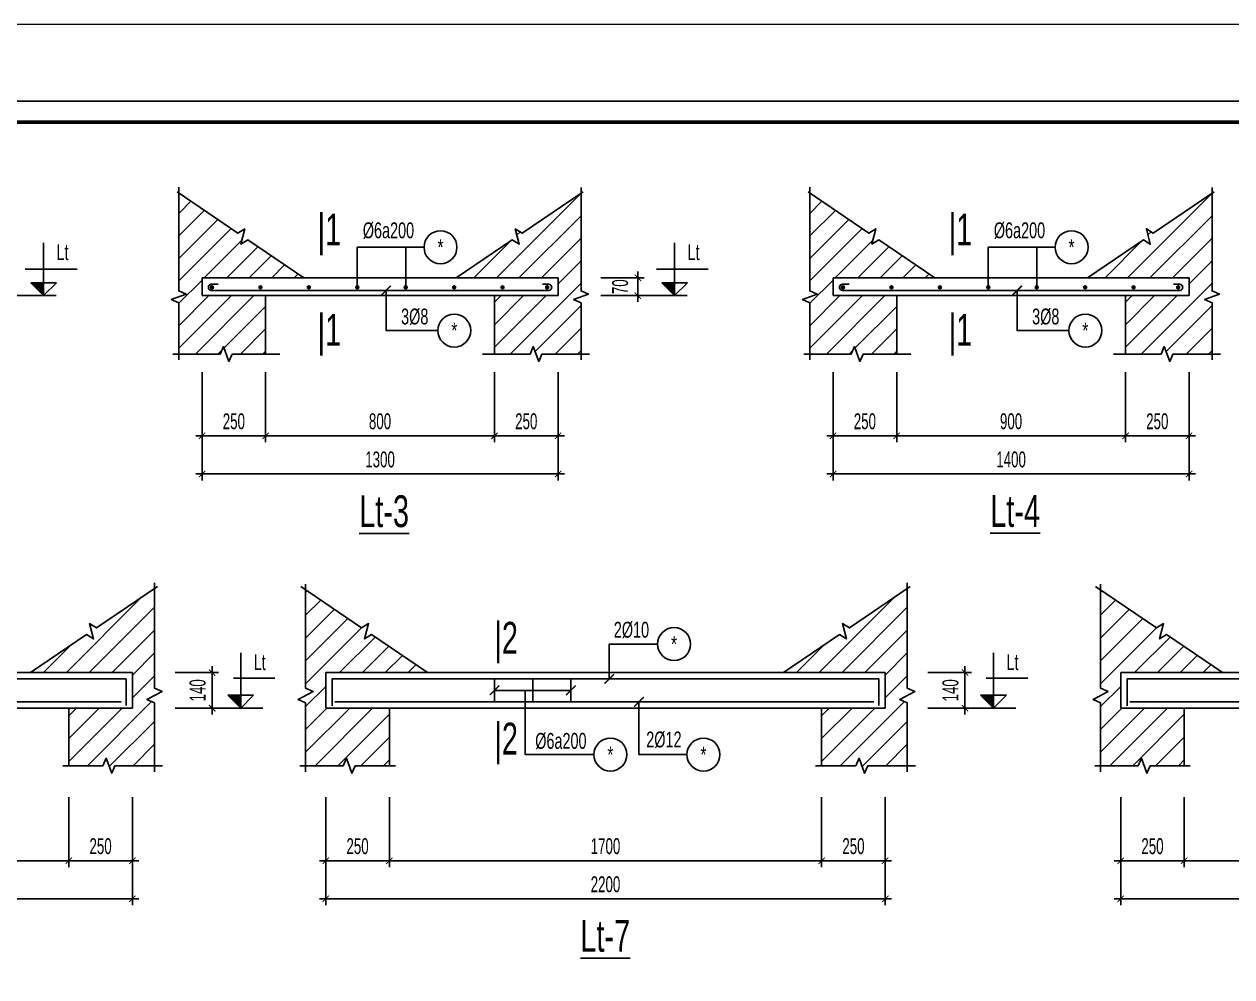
# Model space of a CAD drawing. Header units: millimetres. Extents: x 0 to 23128, y 0 to 16335.
# Drawn here: x 12356 to 17105, y 12588 to 16335 of the extents above; entities that cross this region are included whole.
import ezdxf
from ezdxf.enums import TextEntityAlignment as Align

# ---------------------------------------------------------------- set-up
doc = ezdxf.new("R2010")
doc.units = ezdxf.units.MM
doc.header["$LTSCALE"] = 100
doc.header["$MEASUREMENT"] = 0
doc.header["$PDMODE"] = 2
doc.layers.get('0').update_dxf_attribs({"lineweight": 20})
doc.layers.get('Defpoints').update_dxf_attribs({"color": 40, "lineweight": 20})
for name, color, linetype in [('CDC-KHUNGTEN', 9, 'Continuous'), ('CDC.02.DIM', 1, 'Continuous'), ('CDC.03.BORDER', 3, 'Continuous'), ('CDC.05.STEEL', 4, 'Continuous'), ('CDC.06.TEXT', 2, 'Continuous'), ('CDC.10.HATCH', 9, 'Continuous'), ('CDC.11.NOTE', 8, 'Continuous'), ('CDC.14.STEELNUM', 9, 'Continuous'), ('STEEL_NODE', 6, 'Continuous')]:
    doc.layers.add(name, color=color, linetype=linetype)
doc.styles.add('ARIAL', font='arial.ttf', dxfattribs={"width": 0.6})
doc.dimstyles.new('dim25', dxfattribs={"dimscale": 25, "dimtxt": 2.5, "dimasz": 1, "dimexe": 1, "dimexo": 0, "dimgap": 1, "dimtad": 1, "dimdec": 0, "dimdsep": 46, "dimtxsty": 'ARIAL', "dimblk": 'ARCHTICK', "dimcen": 1, "dimdle": 1, "dimclrd": 1, "dimclre": 1, "dimclrt": 2, "dimadec": 0, "dimazin": 0, "dimtfac": 0.00072, "dimtdec": 0, "dimtix": 1, "dimtmove": 2, "dimatfit": 3, "dimldrblk": 'ARCHTICK', "dimfxl": 1, "dimtolj": 1, "dimarcsym": 0})
pattern_1 = [(45, (-50441.923, 9644.55), (-44.90128, 44.90128), [])]

# ---------------------------------------------------------------- blocks, each defined once
blk = doc.blocks.new('_ArchTick')
at = {"color": 0, "linetype": 'ByBlock', "const_width": 0.15}
blk.add_lwpolyline([(-0.5, -0.5), (0.5, 0.5)], dxfattribs=at)
blk = doc.blocks.new('*D6')
at = {"layer": 'CDC.02.DIM', "color": 1, "lineweight": -2, "transparency": 16777216}
for p, q in [((12531.5, 13294.7), (12531.5, 13019.7)), ((12781.5, 13294.7), (12781.5, 13019.7)), ((12806.5, 13044.7), (12506.5, 13044.7))]:
    blk.add_line(p, q, dxfattribs=at)
at = {"layer": 'Defpoints', "color": 0, "transparency": 16777216}
for p in [(12531.5, 13294.7), (12781.5, 13294.7), (12531.5, 13044.7)]:
    blk.add_point(p, dxfattribs=at)
at = {"layer": 'CDC.02.DIM', "color": 1, "lineweight": -2, "transparency": 16777216, "xscale": 25, "yscale": 25, "zscale": 25, "rotation": 180}
blk.add_blockref('_ArchTick', (12531.5, 13044.7), dxfattribs=at)
at = {"layer": 'CDC.02.DIM', "color": 1, "lineweight": -2, "transparency": 16777216, "xscale": 25, "yscale": 25, "zscale": 25}
blk.add_blockref('_ArchTick', (12781.5, 13044.7), dxfattribs=at)
at = {"layer": 'CDC.02.DIM', "color": 2, "transparency": 16777216, "insert": (12656.5, 13101.6), "char_height": 62.5, "attachment_point": 5, "style": 'ARIAL'}
blk.add_mtext('\\A1;250', dxfattribs=at)
blk = doc.blocks.new('*D7')
at = {"layer": 'CDC.02.DIM', "color": 1, "lineweight": -2, "transparency": 16777216}
for p, q in [((10931.5, 13294.7), (10931.5, 13019.7)), ((12531.5, 13294.7), (12531.5, 13019.7)), ((12556.5, 13044.7), (10906.5, 13044.7))]:
    blk.add_line(p, q, dxfattribs=at)
at = {"layer": 'Defpoints', "color": 0, "transparency": 16777216}
for p in [(10931.5, 13294.7), (12531.5, 13294.7), (10931.5, 13044.7)]:
    blk.add_point(p, dxfattribs=at)
at = {"layer": 'CDC.02.DIM', "color": 1, "lineweight": -2, "transparency": 16777216, "xscale": 25, "yscale": 25, "zscale": 25, "rotation": 180}
blk.add_blockref('_ArchTick', (10931.5, 13044.7), dxfattribs=at)
at = {"layer": 'CDC.02.DIM', "color": 1, "lineweight": -2, "transparency": 16777216, "xscale": 25, "yscale": 25, "zscale": 25}
blk.add_blockref('_ArchTick', (12531.5, 13044.7), dxfattribs=at)
at = {"layer": 'CDC.02.DIM', "color": 2, "transparency": 16777216, "insert": (11731.5, 13101.6), "char_height": 62.5, "attachment_point": 5, "style": 'ARIAL'}
blk.add_mtext('\\A1;1600', dxfattribs=at)
blk = doc.blocks.new('*D8')
at = {"layer": 'CDC.02.DIM', "color": 1, "lineweight": -2, "transparency": 16777216}
for p, q in [((10681.5, 13294.7), (10681.5, 12869.7)), ((12781.5, 13294.7), (12781.5, 12869.7)), ((12806.5, 12894.7), (10656.5, 12894.7))]:
    blk.add_line(p, q, dxfattribs=at)
at = {"layer": 'Defpoints', "color": 0, "transparency": 16777216}
for p in [(10681.5, 13294.7), (12781.5, 13294.7), (10681.5, 12894.7)]:
    blk.add_point(p, dxfattribs=at)
at = {"layer": 'CDC.02.DIM', "color": 1, "lineweight": -2, "transparency": 16777216, "xscale": 25, "yscale": 25, "zscale": 25, "rotation": 180}
blk.add_blockref('_ArchTick', (10681.5, 12894.7), dxfattribs=at)
at = {"layer": 'CDC.02.DIM', "color": 1, "lineweight": -2, "transparency": 16777216, "xscale": 25, "yscale": 25, "zscale": 25}
blk.add_blockref('_ArchTick', (12781.5, 12894.7), dxfattribs=at)
at = {"layer": 'CDC.02.DIM', "color": 2, "transparency": 16777216, "insert": (11731.5, 12951.6), "char_height": 62.5, "attachment_point": 5, "style": 'ARIAL'}
blk.add_mtext('\\A1;2100', dxfattribs=at)
blk = doc.blocks.new('*D9')
at = {"layer": 'CDC.02.DIM', "color": 1, "lineweight": -2, "transparency": 16777216}
for p, q in [((12949.7, 13784.7), (13120.2, 13784.7)), ((13095.2, 13809.7), (13095.2, 13619.7)), ((12949.7, 13644.7), (13120.2, 13644.7))]:
    blk.add_line(p, q, dxfattribs=at)
at = {"layer": 'Defpoints', "color": 0, "transparency": 16777216}
for p in [(12949.7, 13784.7), (12949.7, 13644.7), (13095.2, 13644.7)]:
    blk.add_point(p, dxfattribs=at)
at = {"layer": 'CDC.02.DIM', "color": 1, "lineweight": -2, "transparency": 16777216, "xscale": 25, "yscale": 25, "zscale": 25}
for p, rotation in [((13095.2, 13784.7), 90), ((13095.2, 13644.7), 270)]:
    blk.add_blockref('_ArchTick', p, dxfattribs=dict(at, rotation=rotation))
at = {"layer": 'CDC.02.DIM', "color": 2, "transparency": 16777216, "insert": (13038.3, 13714.7), "char_height": 62.5, "attachment_point": 5, "rotation": 90, "style": 'ARIAL'}
blk.add_mtext('\\A1;140', dxfattribs=at)
blk = doc.blocks.new('*D10')
at = {"layer": 'CDC.02.DIM', "color": 1, "lineweight": -2, "transparency": 16777216}
for p, q in [((16667.9, 13294.7), (16667.9, 13019.7)), ((16917.9, 13294.7), (16917.9, 13019.7)), ((16642.9, 13044.7), (16942.9, 13044.7))]:
    blk.add_line(p, q, dxfattribs=at)
at = {"layer": 'Defpoints', "color": 0, "transparency": 16777216}
for p in [(16667.9, 13294.7), (16917.9, 13294.7), (16917.9, 13044.7)]:
    blk.add_point(p, dxfattribs=at)
at = {"layer": 'CDC.02.DIM', "color": 1, "lineweight": -2, "transparency": 16777216, "xscale": 25, "yscale": 25, "zscale": 25, "rotation": 180}
blk.add_blockref('_ArchTick', (16667.9, 13044.7), dxfattribs=at)
at = {"layer": 'CDC.02.DIM', "color": 1, "lineweight": -2, "transparency": 16777216, "xscale": 25, "yscale": 25, "zscale": 25}
blk.add_blockref('_ArchTick', (16917.9, 13044.7), dxfattribs=at)
at = {"layer": 'CDC.02.DIM', "color": 2, "transparency": 16777216, "insert": (16792.9, 13101.6), "char_height": 62.5, "attachment_point": 5, "style": 'ARIAL'}
blk.add_mtext('\\A1;250', dxfattribs=at)
blk = doc.blocks.new('*D12')
at = {"layer": 'CDC.02.DIM', "color": 1, "lineweight": -2, "transparency": 16777216}
for p, q in [((16917.9, 13294.7), (16917.9, 13019.7)), ((18817.9, 13294.7), (18817.9, 13019.7)), ((18842.9, 13044.7), (16892.9, 13044.7))]:
    blk.add_line(p, q, dxfattribs=at)
at = {"layer": 'Defpoints', "color": 0, "transparency": 16777216}
for p in [(16917.9, 13294.7), (18817.9, 13294.7), (16917.9, 13044.7)]:
    blk.add_point(p, dxfattribs=at)
at = {"layer": 'CDC.02.DIM', "color": 1, "lineweight": -2, "transparency": 16777216, "xscale": 25, "yscale": 25, "zscale": 25, "rotation": 180}
blk.add_blockref('_ArchTick', (16917.9, 13044.7), dxfattribs=at)
at = {"layer": 'CDC.02.DIM', "color": 1, "lineweight": -2, "transparency": 16777216, "xscale": 25, "yscale": 25, "zscale": 25}
blk.add_blockref('_ArchTick', (18817.9, 13044.7), dxfattribs=at)
at = {"layer": 'CDC.02.DIM', "color": 2, "transparency": 16777216, "insert": (17867.9, 13101.6), "char_height": 62.5, "attachment_point": 5, "style": 'ARIAL'}
blk.add_mtext('\\A1;1900', dxfattribs=at)
blk = doc.blocks.new('*D13')
at = {"layer": 'CDC.02.DIM', "color": 1, "lineweight": -2, "transparency": 16777216}
for p, q in [((16667.9, 13294.7), (16667.9, 12869.7)), ((19067.9, 13294.7), (19067.9, 12869.7)), ((19092.9, 12894.7), (16642.9, 12894.7))]:
    blk.add_line(p, q, dxfattribs=at)
at = {"layer": 'Defpoints', "color": 0, "transparency": 16777216}
for p in [(16667.9, 13294.7), (19067.9, 13294.7), (16667.9, 12894.7)]:
    blk.add_point(p, dxfattribs=at)
at = {"layer": 'CDC.02.DIM', "color": 1, "lineweight": -2, "transparency": 16777216, "xscale": 25, "yscale": 25, "zscale": 25, "rotation": 180}
blk.add_blockref('_ArchTick', (16667.9, 12894.7), dxfattribs=at)
at = {"layer": 'CDC.02.DIM', "color": 1, "lineweight": -2, "transparency": 16777216, "xscale": 25, "yscale": 25, "zscale": 25}
blk.add_blockref('_ArchTick', (19067.9, 12894.7), dxfattribs=at)
at = {"layer": 'CDC.02.DIM', "color": 2, "transparency": 16777216, "insert": (17867.9, 12951.6), "char_height": 62.5, "attachment_point": 5, "style": 'ARIAL'}
blk.add_mtext('\\A1;2400', dxfattribs=at)
blk = doc.blocks.new('*D31')
at = {"layer": 'CDC.02.DIM', "color": 1, "lineweight": -2, "transparency": 16777216}
for p, q in [((13055.5, 14965.8), (13055.5, 14690.7)), ((13305.5, 14965.8), (13305.5, 14690.7)), ((13030.5, 14715.7), (13330.5, 14715.7))]:
    blk.add_line(p, q, dxfattribs=at)
at = {"layer": 'Defpoints', "color": 0, "transparency": 16777216}
for p in [(13055.5, 14965.8), (13305.5, 14965.8), (13305.5, 14715.7)]:
    blk.add_point(p, dxfattribs=at)
at = {"layer": 'CDC.02.DIM', "color": 1, "lineweight": -2, "transparency": 16777216, "xscale": 25, "yscale": 25, "zscale": 25, "rotation": 180}
blk.add_blockref('_ArchTick', (13055.5, 14715.7), dxfattribs=at)
at = {"layer": 'CDC.02.DIM', "color": 1, "lineweight": -2, "transparency": 16777216, "xscale": 25, "yscale": 25, "zscale": 25}
blk.add_blockref('_ArchTick', (13305.5, 14715.7), dxfattribs=at)
at = {"layer": 'CDC.02.DIM', "color": 2, "transparency": 16777216, "insert": (13180.5, 14772.6), "char_height": 62.5, "attachment_point": 5, "style": 'ARIAL'}
blk.add_mtext('\\A1;250', dxfattribs=at)
blk = doc.blocks.new('*D32')
at = {"layer": 'CDC.02.DIM', "color": 1, "lineweight": -2, "transparency": 16777216}
for p, q in [((13305.5, 14965.8), (13305.5, 14690.7)), ((14205.4, 14965.8), (14205.4, 14690.7)), ((14230.4, 14715.7), (13280.5, 14715.7))]:
    blk.add_line(p, q, dxfattribs=at)
at = {"layer": 'Defpoints', "color": 0, "transparency": 16777216}
for p in [(13305.5, 14965.8), (14205.4, 14965.8), (13305.5, 14715.7)]:
    blk.add_point(p, dxfattribs=at)
at = {"layer": 'CDC.02.DIM', "color": 1, "lineweight": -2, "transparency": 16777216, "xscale": 25, "yscale": 25, "zscale": 25, "rotation": 180}
blk.add_blockref('_ArchTick', (13305.5, 14715.7), dxfattribs=at)
at = {"layer": 'CDC.02.DIM', "color": 1, "lineweight": -2, "transparency": 16777216, "xscale": 25, "yscale": 25, "zscale": 25}
blk.add_blockref('_ArchTick', (14205.4, 14715.7), dxfattribs=at)
at = {"layer": 'CDC.02.DIM', "color": 2, "transparency": 16777216, "insert": (13755.4, 14772.6), "char_height": 62.5, "attachment_point": 5, "style": 'ARIAL'}
blk.add_mtext('\\A1;800', dxfattribs=at)
blk = doc.blocks.new('*D33')
at = {"layer": 'CDC.02.DIM', "color": 1, "lineweight": -2, "transparency": 16777216}
for p, q in [((14205.4, 14965.8), (14205.4, 14690.7)), ((14455.4, 14965.8), (14455.4, 14690.7)), ((14480.4, 14715.7), (14180.4, 14715.7))]:
    blk.add_line(p, q, dxfattribs=at)
at = {"layer": 'Defpoints', "color": 0, "transparency": 16777216}
for p in [(14205.4, 14965.8), (14455.4, 14965.8), (14205.4, 14715.7)]:
    blk.add_point(p, dxfattribs=at)
at = {"layer": 'CDC.02.DIM', "color": 1, "lineweight": -2, "transparency": 16777216, "xscale": 25, "yscale": 25, "zscale": 25, "rotation": 180}
blk.add_blockref('_ArchTick', (14205.4, 14715.7), dxfattribs=at)
at = {"layer": 'CDC.02.DIM', "color": 1, "lineweight": -2, "transparency": 16777216, "xscale": 25, "yscale": 25, "zscale": 25}
blk.add_blockref('_ArchTick', (14455.4, 14715.7), dxfattribs=at)
at = {"layer": 'CDC.02.DIM', "color": 2, "transparency": 16777216, "insert": (14330.4, 14772.6), "char_height": 62.5, "attachment_point": 5, "style": 'ARIAL'}
blk.add_mtext('\\A1;250', dxfattribs=at)
blk = doc.blocks.new('*D34')
at = {"layer": 'CDC.02.DIM', "color": 1, "lineweight": -2, "transparency": 16777216}
for p, q in [((13055.5, 14965.8), (13055.5, 14540.7)), ((14455.4, 14965.8), (14455.4, 14540.7)), ((13030.5, 14565.7), (14480.4, 14565.7))]:
    blk.add_line(p, q, dxfattribs=at)
at = {"layer": 'Defpoints', "color": 0, "transparency": 16777216}
for p in [(13055.5, 14965.8), (14455.4, 14965.8), (14455.4, 14565.7)]:
    blk.add_point(p, dxfattribs=at)
at = {"layer": 'CDC.02.DIM', "color": 1, "lineweight": -2, "transparency": 16777216, "xscale": 25, "yscale": 25, "zscale": 25, "rotation": 180}
blk.add_blockref('_ArchTick', (13055.5, 14565.7), dxfattribs=at)
at = {"layer": 'CDC.02.DIM', "color": 1, "lineweight": -2, "transparency": 16777216, "xscale": 25, "yscale": 25, "zscale": 25}
blk.add_blockref('_ArchTick', (14455.4, 14565.7), dxfattribs=at)
at = {"layer": 'CDC.02.DIM', "color": 2, "transparency": 16777216, "insert": (13755.4, 14622.6), "char_height": 62.5, "attachment_point": 5, "style": 'ARIAL'}
blk.add_mtext('\\A1;1300', dxfattribs=at)
blk = doc.blocks.new('*D35')
at = {"layer": 'CDC.02.DIM', "color": 1, "lineweight": -2, "transparency": 16777216}
for p, q in [((14769.2, 15362.3), (14769.2, 15242.3)), ((14623.6, 15337.3), (14794.2, 15337.3)), ((14623.6, 15267.3), (14794.2, 15267.3))]:
    blk.add_line(p, q, dxfattribs=at)
at = {"layer": 'Defpoints', "color": 0, "transparency": 16777216}
for p in [(14623.6, 15337.3), (14623.6, 15267.3), (14769.2, 15267.3)]:
    blk.add_point(p, dxfattribs=at)
at = {"layer": 'CDC.02.DIM', "color": 1, "lineweight": -2, "transparency": 16777216, "xscale": 25, "yscale": 25, "zscale": 25}
for p, rotation in [((14769.2, 15337.3), 90), ((14769.2, 15267.3), 270)]:
    blk.add_blockref('_ArchTick', p, dxfattribs=dict(at, rotation=rotation))
at = {"layer": 'CDC.02.DIM', "color": 2, "transparency": 16777216, "insert": (14699.7, 15302.3), "char_height": 62.5, "attachment_point": 5, "rotation": 90, "style": 'ARIAL'}
blk.add_mtext('\\A1;70', dxfattribs=at)
blk = doc.blocks.new('*D36')
at = {"layer": 'CDC.02.DIM', "color": 1, "lineweight": -2, "transparency": 16777216}
for p, q in [((15537, 14965.8), (15537, 14690.7)), ((15787, 14965.8), (15787, 14690.7)), ((15512, 14715.7), (15812, 14715.7))]:
    blk.add_line(p, q, dxfattribs=at)
at = {"layer": 'Defpoints', "color": 0, "transparency": 16777216}
for p in [(15537, 14965.8), (15787, 14965.8), (15787, 14715.7)]:
    blk.add_point(p, dxfattribs=at)
at = {"layer": 'CDC.02.DIM', "color": 1, "lineweight": -2, "transparency": 16777216, "xscale": 25, "yscale": 25, "zscale": 25, "rotation": 180}
blk.add_blockref('_ArchTick', (15537, 14715.7), dxfattribs=at)
at = {"layer": 'CDC.02.DIM', "color": 1, "lineweight": -2, "transparency": 16777216, "xscale": 25, "yscale": 25, "zscale": 25}
blk.add_blockref('_ArchTick', (15787, 14715.7), dxfattribs=at)
at = {"layer": 'CDC.02.DIM', "color": 2, "transparency": 16777216, "insert": (15662, 14772.6), "char_height": 62.5, "attachment_point": 5, "style": 'ARIAL'}
blk.add_mtext('\\A1;250', dxfattribs=at)
blk = doc.blocks.new('*D37')
at = {"layer": 'CDC.02.DIM', "color": 1, "lineweight": -2, "transparency": 16777216}
for p, q in [((15787, 14965.8), (15787, 14690.7)), ((16686.9, 14965.8), (16686.9, 14690.7)), ((16711.9, 14715.7), (15762, 14715.7))]:
    blk.add_line(p, q, dxfattribs=at)
at = {"layer": 'Defpoints', "color": 0, "transparency": 16777216}
for p in [(15787, 14965.8), (16686.9, 14965.8), (15787, 14715.7)]:
    blk.add_point(p, dxfattribs=at)
at = {"layer": 'CDC.02.DIM', "color": 1, "lineweight": -2, "transparency": 16777216, "xscale": 25, "yscale": 25, "zscale": 25, "rotation": 180}
blk.add_blockref('_ArchTick', (15787, 14715.7), dxfattribs=at)
at = {"layer": 'CDC.02.DIM', "color": 1, "lineweight": -2, "transparency": 16777216, "xscale": 25, "yscale": 25, "zscale": 25}
blk.add_blockref('_ArchTick', (16686.9, 14715.7), dxfattribs=at)
at = {"layer": 'CDC.02.DIM', "color": 2, "transparency": 16777216, "insert": (16236.9, 14772.6), "char_height": 62.5, "attachment_point": 5, "style": 'ARIAL'}
blk.add_mtext('\\A1;900', dxfattribs=at)
blk = doc.blocks.new('*D38')
at = {"layer": 'CDC.02.DIM', "color": 1, "lineweight": -2, "transparency": 16777216}
for p, q in [((16686.9, 14965.8), (16686.9, 14690.7)), ((16936.9, 14965.8), (16936.9, 14690.7)), ((16961.9, 14715.7), (16661.9, 14715.7))]:
    blk.add_line(p, q, dxfattribs=at)
at = {"layer": 'Defpoints', "color": 0, "transparency": 16777216}
for p in [(16686.9, 14965.8), (16936.9, 14965.8), (16686.9, 14715.7)]:
    blk.add_point(p, dxfattribs=at)
at = {"layer": 'CDC.02.DIM', "color": 1, "lineweight": -2, "transparency": 16777216, "xscale": 25, "yscale": 25, "zscale": 25, "rotation": 180}
blk.add_blockref('_ArchTick', (16686.9, 14715.7), dxfattribs=at)
at = {"layer": 'CDC.02.DIM', "color": 1, "lineweight": -2, "transparency": 16777216, "xscale": 25, "yscale": 25, "zscale": 25}
blk.add_blockref('_ArchTick', (16936.9, 14715.7), dxfattribs=at)
at = {"layer": 'CDC.02.DIM', "color": 2, "transparency": 16777216, "insert": (16811.9, 14772.6), "char_height": 62.5, "attachment_point": 5, "style": 'ARIAL'}
blk.add_mtext('\\A1;250', dxfattribs=at)
blk = doc.blocks.new('*D39')
at = {"layer": 'CDC.02.DIM', "color": 1, "lineweight": -2, "transparency": 16777216}
for p, q in [((15537, 14965.8), (15537, 14540.7)), ((16936.9, 14965.8), (16936.9, 14540.7)), ((15512, 14565.7), (16961.9, 14565.7))]:
    blk.add_line(p, q, dxfattribs=at)
at = {"layer": 'Defpoints', "color": 0, "transparency": 16777216}
for p in [(15537, 14965.8), (16936.9, 14965.8), (16936.9, 14565.7)]:
    blk.add_point(p, dxfattribs=at)
at = {"layer": 'CDC.02.DIM', "color": 1, "lineweight": -2, "transparency": 16777216, "xscale": 25, "yscale": 25, "zscale": 25, "rotation": 180}
blk.add_blockref('_ArchTick', (15537, 14565.7), dxfattribs=at)
at = {"layer": 'CDC.02.DIM', "color": 1, "lineweight": -2, "transparency": 16777216, "xscale": 25, "yscale": 25, "zscale": 25}
blk.add_blockref('_ArchTick', (16936.9, 14565.7), dxfattribs=at)
at = {"layer": 'CDC.02.DIM', "color": 2, "transparency": 16777216, "insert": (16236.9, 14622.6), "char_height": 62.5, "attachment_point": 5, "style": 'ARIAL'}
blk.add_mtext('\\A1;1400', dxfattribs=at)
blk = doc.blocks.new('*D46')
at = {"layer": 'CDC.02.DIM', "color": 1, "lineweight": -2, "transparency": 16777216}
for p, q in [((13542, 13294.7), (13542, 13019.7)), ((13792, 13294.7), (13792, 13019.7)), ((13517, 13044.7), (13817, 13044.7))]:
    blk.add_line(p, q, dxfattribs=at)
at = {"layer": 'Defpoints', "color": 0, "transparency": 16777216}
for p in [(13542, 13294.7), (13792, 13294.7), (13792, 13044.7)]:
    blk.add_point(p, dxfattribs=at)
at = {"layer": 'CDC.02.DIM', "color": 1, "lineweight": -2, "transparency": 16777216, "xscale": 25, "yscale": 25, "zscale": 25, "rotation": 180}
blk.add_blockref('_ArchTick', (13542, 13044.7), dxfattribs=at)
at = {"layer": 'CDC.02.DIM', "color": 1, "lineweight": -2, "transparency": 16777216, "xscale": 25, "yscale": 25, "zscale": 25}
blk.add_blockref('_ArchTick', (13792, 13044.7), dxfattribs=at)
at = {"layer": 'CDC.02.DIM', "color": 2, "transparency": 16777216, "insert": (13667, 13101.6), "char_height": 62.5, "attachment_point": 5, "style": 'ARIAL'}
blk.add_mtext('\\A1;250', dxfattribs=at)
blk = doc.blocks.new('*D47')
at = {"layer": 'CDC.02.DIM', "color": 1, "lineweight": -2, "transparency": 16777216}
for p, q in [((15492, 13294.7), (15492, 13019.7)), ((15742, 13294.7), (15742, 13019.7)), ((15767, 13044.7), (15467, 13044.7))]:
    blk.add_line(p, q, dxfattribs=at)
at = {"layer": 'Defpoints', "color": 0, "transparency": 16777216}
for p in [(15492, 13294.7), (15742, 13294.7), (15492, 13044.7)]:
    blk.add_point(p, dxfattribs=at)
at = {"layer": 'CDC.02.DIM', "color": 1, "lineweight": -2, "transparency": 16777216, "xscale": 25, "yscale": 25, "zscale": 25, "rotation": 180}
blk.add_blockref('_ArchTick', (15492, 13044.7), dxfattribs=at)
at = {"layer": 'CDC.02.DIM', "color": 1, "lineweight": -2, "transparency": 16777216, "xscale": 25, "yscale": 25, "zscale": 25}
blk.add_blockref('_ArchTick', (15742, 13044.7), dxfattribs=at)
at = {"layer": 'CDC.02.DIM', "color": 2, "transparency": 16777216, "insert": (15617, 13101.6), "char_height": 62.5, "attachment_point": 5, "style": 'ARIAL'}
blk.add_mtext('\\A1;250', dxfattribs=at)
blk = doc.blocks.new('*D48')
at = {"layer": 'CDC.02.DIM', "color": 1, "lineweight": -2, "transparency": 16777216}
for p, q in [((13792, 13294.7), (13792, 13019.7)), ((15492, 13294.7), (15492, 13019.7)), ((15517, 13044.7), (13767, 13044.7))]:
    blk.add_line(p, q, dxfattribs=at)
at = {"layer": 'Defpoints', "color": 0, "transparency": 16777216}
for p in [(13792, 13294.7), (15492, 13294.7), (13792, 13044.7)]:
    blk.add_point(p, dxfattribs=at)
at = {"layer": 'CDC.02.DIM', "color": 1, "lineweight": -2, "transparency": 16777216, "xscale": 25, "yscale": 25, "zscale": 25, "rotation": 180}
blk.add_blockref('_ArchTick', (13792, 13044.7), dxfattribs=at)
at = {"layer": 'CDC.02.DIM', "color": 1, "lineweight": -2, "transparency": 16777216, "xscale": 25, "yscale": 25, "zscale": 25}
blk.add_blockref('_ArchTick', (15492, 13044.7), dxfattribs=at)
at = {"layer": 'CDC.02.DIM', "color": 2, "transparency": 16777216, "insert": (14642, 13101.6), "char_height": 62.5, "attachment_point": 5, "style": 'ARIAL'}
blk.add_mtext('\\A1;1700', dxfattribs=at)
blk = doc.blocks.new('*D49')
at = {"layer": 'CDC.02.DIM', "color": 1, "lineweight": -2, "transparency": 16777216}
for p, q in [((13542, 13294.7), (13542, 12869.7)), ((15742, 13294.7), (15742, 12869.7)), ((15767, 12894.7), (13517, 12894.7))]:
    blk.add_line(p, q, dxfattribs=at)
at = {"layer": 'Defpoints', "color": 0, "transparency": 16777216}
for p in [(13542, 13294.7), (15742, 13294.7), (13542, 12894.7)]:
    blk.add_point(p, dxfattribs=at)
at = {"layer": 'CDC.02.DIM', "color": 1, "lineweight": -2, "transparency": 16777216, "xscale": 25, "yscale": 25, "zscale": 25, "rotation": 180}
blk.add_blockref('_ArchTick', (13542, 12894.7), dxfattribs=at)
at = {"layer": 'CDC.02.DIM', "color": 1, "lineweight": -2, "transparency": 16777216, "xscale": 25, "yscale": 25, "zscale": 25}
blk.add_blockref('_ArchTick', (15742, 12894.7), dxfattribs=at)
at = {"layer": 'CDC.02.DIM', "color": 2, "transparency": 16777216, "insert": (14642, 12951.6), "char_height": 62.5, "attachment_point": 5, "style": 'ARIAL'}
blk.add_mtext('\\A1;2200', dxfattribs=at)
blk = doc.blocks.new('*D50')
at = {"layer": 'CDC.02.DIM', "color": 1, "lineweight": -2, "transparency": 16777216}
for p, q in [((15910.2, 13784.7), (16080.7, 13784.7)), ((16055.7, 13809.7), (16055.7, 13619.7)), ((15910.2, 13644.7), (16080.7, 13644.7))]:
    blk.add_line(p, q, dxfattribs=at)
at = {"layer": 'Defpoints', "color": 0, "transparency": 16777216}
for p in [(15910.2, 13784.7), (15910.2, 13644.7), (16055.7, 13644.7)]:
    blk.add_point(p, dxfattribs=at)
at = {"layer": 'CDC.02.DIM', "color": 1, "lineweight": -2, "transparency": 16777216, "xscale": 25, "yscale": 25, "zscale": 25}
for p, rotation in [((16055.7, 13784.7), 90), ((16055.7, 13644.7), 270)]:
    blk.add_blockref('_ArchTick', p, dxfattribs=dict(at, rotation=rotation))
at = {"layer": 'CDC.02.DIM', "color": 2, "transparency": 16777216, "insert": (15998.8, 13714.7), "char_height": 62.5, "attachment_point": 5, "rotation": 90, "style": 'ARIAL'}
blk.add_mtext('\\A1;140', dxfattribs=at)
blk = doc.blocks.new('Khung tên chuẩn')
at = {"layer": 'CDC-KHUNGTEN', "color": 8}
blk.add_lwpolyline([(75096, 1100), (83000, 1100), (83000, 58300), (3000, 58300), (3000, 1100), (75096, 1100)], dxfattribs=at)
at = {"layer": 'CDC-KHUNGTEN', "color": 255, "lineweight": 60}
blk.add_lwpolyline([(74900, 1400), (74900, 58000), (3300, 58000), (3300, 1400), (74900, 1400)], close=True, dxfattribs=at)
at = {"layer": 'Defpoints', "color": 1, "ltscale": 0.2}
blk.add_lwpolyline([(0, 0), (0, 59400), (84100, 59400), (84100, 0), (0, 0)], close=True, dxfattribs=at)

msp = doc.modelspace()

# ---------------------------------------------------------------- hatches: boundary and pattern name
at = {"layer": 'CDC.10.HATCH'}
h = msp.add_hatch(dxfattribs=at)
h.set_pattern_fill('ANSI31', color=256, scale=500, style=0)
h.set_pattern_definition([(45, (-162507.06, 126939.76), (-44.194174, 44.194174), [])])
h.paths.add_polyline_path([(13235.3, 15486.6), (13208.3, 15469.4), (13223.6, 15530), (13196.5, 15512.9), (12964, 15670.6), (12964, 15285.9), (12993.3, 15273.1), (12934.6, 15251.8), (12964, 15239), (12964, 15037.6), (13127.1, 15037.6), (13139.9, 15067), (13161.3, 15008.2), (13174, 15037.6), (13305.5, 15037.6), (13305.5, 15267.3), (13055.5, 15267.3), (13055.5, 15337.3), (13455.5, 15337.3)])
h.paths.add_polyline_path([(14545.7, 15669.8), (14314.4, 15512.9), (14287.3, 15530), (14302.6, 15469.4), (14275.6, 15486.6), (14055.4, 15337.3), (14455.4, 15337.3), (14455.4, 15267.3), (14205.4, 15267.3), (14205.4, 15037.6), (14345.2, 15037.6), (14357.9, 15067), (14379.3, 15008.2), (14392.1, 15037.6), (14545.7, 15037.6), (14545.7, 15239), (14516.3, 15251.8), (14575.1, 15273.1), (14545.7, 15285.9)])
h = msp.add_hatch(dxfattribs=at)
h.set_pattern_fill('ANSI31', color=256, scale=500, style=0)
h.set_pattern_definition([(45, (-160025.56, 126939.76), (-44.194174, 44.194174), [])])
h.paths.add_polyline_path([(15716.8, 15486.6), (15689.8, 15469.4), (15705.1, 15530), (15678, 15512.9), (15445.5, 15670.6), (15445.5, 15285.9), (15474.8, 15273.1), (15416.1, 15251.8), (15445.5, 15239), (15445.5, 15037.6), (15608.6, 15037.6), (15621.4, 15067), (15642.8, 15008.2), (15655.5, 15037.6), (15787, 15037.6), (15787, 15267.3), (15537, 15267.3), (15537, 15337.3), (15937, 15337.3)])
h.paths.add_polyline_path([(17027.2, 15669.8), (16795.9, 15512.9), (16768.8, 15530), (16784.1, 15469.4), (16757.1, 15486.6), (16536.9, 15337.3), (16936.9, 15337.3), (16936.9, 15267.3), (16686.9, 15267.3), (16686.9, 15037.6), (16826.7, 15037.6), (16839.4, 15067), (16860.8, 15008.2), (16873.6, 15037.6), (17027.2, 15037.6), (17027.2, 15239), (16997.8, 15251.8), (17056.6, 15273.1), (17027.2, 15285.9)])
h = msp.add_hatch(dxfattribs=at)
h.set_pattern_fill('ANSI31', color=256, scale=20, style=0)
h.set_pattern_definition([(45, (-53402.423, 9644.55), (-44.90128, 44.90128), [])])
h.paths.add_polyline_path([(12868.4, 14115), (12640.4, 13960.3), (12613.3, 13977.5), (12628.6, 13916.9), (12601.6, 13934), (12381.5, 13784.7), (12781.5, 13784.7), (12781.5, 13644.7), (12531.5, 13644.7), (12531.5, 13418.4), (12665.7, 13418.4), (12678.5, 13448), (12700.1, 13388.8), (12712.9, 13418.4), (12868.4, 13418.4), (12868.4, 13666.1), (12838.8, 13678.9), (12898, 13710.5), (12868.4, 13723.3)])
h = msp.add_hatch(dxfattribs=at)
h.set_pattern_fill('ANSI31', color=256, scale=20, style=0)
h.set_pattern_definition(pattern_1)
h.paths.add_polyline_path([(13721.8, 13934), (13694.8, 13916.9), (13710.1, 13977.5), (13683, 13960.3), (13462.9, 14109.6), (13462.9, 13723.3), (13492.5, 13710.5), (13433.3, 13678.9), (13462.9, 13666.1), (13462.9, 13418.4), (13610.7, 13418.4), (13623.5, 13448), (13645.1, 13388.8), (13657.9, 13418.4), (13792, 13418.4), (13792, 13644.7), (13542, 13644.7), (13542, 13784.7), (13942, 13784.7)])
h = msp.add_hatch(dxfattribs=at)
h.set_pattern_fill('ANSI31', color=256, scale=20, style=0)
h.set_pattern_definition(pattern_1)
h.paths.add_polyline_path([(15828.9, 14115), (15600.9, 13960.3), (15573.8, 13977.5), (15589.1, 13916.9), (15562.1, 13934), (15342, 13784.7), (15742, 13784.7), (15742, 13644.7), (15492, 13644.7), (15492, 13418.4), (15626.2, 13418.4), (15639, 13448), (15660.6, 13388.8), (15673.4, 13418.4), (15828.9, 13418.4), (15828.9, 13666.1), (15799.3, 13678.9), (15858.5, 13710.5), (15828.9, 13723.3)])
h = msp.add_hatch(dxfattribs=at)
h.set_pattern_fill('ANSI31', color=256, scale=20, style=0)
h.set_pattern_definition([(45, (-47315.94, 9644.55), (-44.90128, 44.90128), [])])
h.paths.add_polyline_path([(16847.8, 13934), (16820.8, 13916.9), (16836.1, 13977.5), (16809, 13960.3), (16588.9, 14109.6), (16588.9, 13723.3), (16618.5, 13710.5), (16559.3, 13678.9), (16588.9, 13666.1), (16588.9, 13418.4), (16736.7, 13418.4), (16749.5, 13448), (16771.1, 13388.8), (16783.9, 13418.4), (16917.9, 13418.4), (16917.9, 13644.7), (16667.9, 13644.7), (16667.9, 13784.7), (17067.9, 13784.7)])

# ---------------------------------------------------------------- linework, layer by layer
at = {"layer": 'CDC.02.DIM'}
for p, q in [((12432.3, 15267.3), (12432.3, 15474.4)), ((14913.8, 15267.3), (14913.8, 15474.4)), ((12563.8, 15370.8), (12360.4, 15370.8)), ((15045.3, 15370.8), (14841.9, 15370.8)), ((12432.3, 15267.3), (12381.6, 15318)), ((12483.1, 15318), (12381.6, 15318)), ((12432.3, 15267.3), (12483.1, 15318)), ((14913.8, 15267.3), (14863.1, 15318)), ((14964.6, 15318), (14863.1, 15318)), ((14913.8, 15267.3), (14964.6, 15318)), ((12482.3, 15267.3), (12307.7, 15267.3)), ((14963.8, 15267.3), (14789.2, 15267.3)), ((13207.5, 13644.7), (13207.5, 13861.8)), ((16168, 13644.7), (16168, 13861.8)), ((13342, 13762.4), (13178.8, 13762.4)), ((16302.5, 13762.4), (16139.3, 13762.4)), ((13207.5, 13644.7), (13156.8, 13695.4)), ((13258.3, 13695.4), (13156.8, 13695.4)), ((13207.5, 13644.7), (13258.3, 13695.4)), ((16168, 13644.7), (16117.3, 13695.4)), ((16218.8, 13695.4), (16117.3, 13695.4)), ((16168, 13644.7), (16218.8, 13695.4)), ((13294.8, 13644.7), (13120.2, 13644.7)), ((16255.3, 13644.7), (16080.7, 13644.7))]:
    msp.add_line(p, q, dxfattribs=at)
for points in [[(12381.6, 15318), (12432.3, 15267.3), (12432.3, 15318)], [(14863.1, 15318), (14913.8, 15267.3), (14913.8, 15318)], [(13156.8, 13695.4), (13207.5, 13644.7), (13207.5, 13695.4)], [(16117.3, 13695.4), (16168, 13644.7), (16168, 13695.4)]]:
    msp.add_solid(points, dxfattribs=at)
at = {"layer": 'CDC.03.BORDER'}
for p, q in [((13055.5, 15337.3), (14455.4, 15337.3)), ((13055.5, 15337.3), (13055.5, 15267.3)), ((14455.4, 15337.3), (14455.4, 15267.3)), ((15537, 15337.3), (16936.9, 15337.3)), ((15537, 15337.3), (15537, 15267.3)), ((16936.9, 15337.3), (16936.9, 15267.3)), ((13055.5, 15267.3), (14455.4, 15267.3)), ((13305.5, 15267.3), (13305.5, 15037.6)), ((14205.4, 15267.3), (14205.4, 15037.6)), ((15537, 15267.3), (16936.9, 15267.3)), ((15787, 15267.3), (15787, 15037.6)), ((16686.9, 15267.3), (16686.9, 15037.6)), ((10681.5, 13784.7), (12781.5, 13784.7)), ((12781.5, 13784.7), (12781.5, 13644.7)), ((13542, 13784.7), (15742, 13784.7)), ((13542, 13784.7), (13542, 13644.7)), ((15742, 13784.7), (15742, 13644.7)), ((16667.9, 13784.7), (19067.9, 13784.7)), ((16667.9, 13784.7), (16667.9, 13644.7)), ((10681.5, 13644.7), (12781.5, 13644.7)), ((12531.5, 13644.7), (12531.5, 13418.4)), ((13542, 13644.7), (15742, 13644.7)), ((13792, 13644.7), (13792, 13418.4)), ((15492, 13644.7), (15492, 13418.4)), ((16667.9, 13644.7), (19067.9, 13644.7)), ((16917.9, 13644.7), (16917.9, 13418.4))]:
    msp.add_line(p, q, dxfattribs=at)
at = {"layer": 'CDC.05.STEEL'}
for p, q in [((14205.8, 13759.7), (14205.8, 13669.7)), ((14355.8, 13759.7), (14355.8, 13669.7)), ((14505.8, 13759.7), (14505.8, 13669.7)), ((12737.3, 13669.7), (10717.7, 13669.7)), ((15697.8, 13669.7), (13578.2, 13669.7)), ((19023.7, 13669.7), (16704.2, 13669.7))]:
    msp.add_line(p, q, dxfattribs=at)
for points in [[(13118.2, 15312.3), (13095.6, 15312.3, 1.2), (13095.6, 15287.3), (14415.4, 15287.3, 1.2), (14415.4, 15312.3), (14394.6, 15312.3)], [(15599.7, 15312.3), (15577.1, 15312.3, 1.2), (15577.1, 15287.3), (16896.9, 15287.3, 1.2), (16896.9, 15312.3), (16876.1, 15312.3)]]:
    msp.add_lwpolyline(points, format="xyb", dxfattribs=at)
for points in [[(10706.5, 13653.3), (10706.5, 13759.7), (12756.5, 13759.7), (12756.5, 13655.5)], [(13567, 13653.3), (13567, 13759.7), (15717, 13759.7), (15717, 13655.5)], [(16692.9, 13653.3), (16692.9, 13759.7), (19042.9, 13759.7), (19042.9, 13655.5)]]:
    msp.add_lwpolyline(points, dxfattribs=at)
at = {"layer": 'CDC.11.NOTE'}
for p, q in [((13665.9, 15457.5), (13928.4, 15457.5, 0)), ((13665.9, 15457.5), (13665.9, 15299.8)), ((13856.3, 15457.5), (13856.3, 15299.8)), ((16147.4, 15457.5), (16409.9, 15457.5, 0)), ((16147.4, 15457.5), (16147.4, 15299.8)), ((16337.8, 15457.5), (16337.8, 15299.8)), ((14505.8, 13714.7), (14205.8, 13714.7))]:
    msp.add_line(p, q, dxfattribs=at)
for points in [[(12964, 15693.6), (12964, 15285.9), (12993.3, 15273.1), (12934.6, 15251.8), (12964, 15239), (12964, 15014.2)], [(13455.5, 15337.3), (13235.3, 15486.6), (13208.3, 15469.4), (13223.6, 15530), (13196.5, 15512.9), (12957, 15675.3)], [(14055.4, 15337.3), (14275.6, 15486.6), (14302.6, 15469.4), (14287.3, 15530), (14314.4, 15512.9), (14553.9, 15675.3)], [(14545.7, 15692.8), (14545.7, 15285.9), (14575.1, 15273.1), (14516.3, 15251.8), (14545.7, 15239), (14545.7, 15014.2)], [(15445.5, 15693.6), (15445.5, 15285.9), (15474.8, 15273.1), (15416.1, 15251.8), (15445.5, 15239), (15445.5, 15014.2)], [(15937, 15337.3), (15716.8, 15486.6), (15689.8, 15469.4), (15705.1, 15530), (15678, 15512.9), (15438.5, 15675.3)], [(16536.9, 15337.3), (16757.1, 15486.6), (16784.1, 15469.4), (16768.8, 15530), (16795.9, 15512.9), (17035.4, 15675.3)], [(17027.2, 15692.8), (17027.2, 15285.9), (17056.6, 15273.1), (16997.8, 15251.8), (17027.2, 15239), (17027.2, 15014.2)], [(12940.3, 15037.6), (13127.1, 15037.6), (13139.9, 15067), (13161.3, 15008.2), (13174, 15037.6), (13360.8, 15037.6)], [(14158.4, 15037.6), (14345.2, 15037.6), (14357.9, 15067), (14379.3, 15008.2), (14392.1, 15037.6), (14578.9, 15037.6)], [(15421.8, 15037.6), (15608.6, 15037.6), (15621.4, 15067), (15642.8, 15008.2), (15655.5, 15037.6), (15842.3, 15037.6)], [(16639.9, 15037.6), (16826.7, 15037.6), (16839.4, 15067), (16860.8, 15008.2), (16873.6, 15037.6), (17060.4, 15037.6)], [(12381.5, 13784.7), (12601.6, 13934), (12628.6, 13916.9), (12613.3, 13977.5), (12640.4, 13960.3), (12879.9, 14122.8)], [(12868.4, 14138), (12868.4, 13723.3), (12898, 13710.5), (12838.8, 13678.9), (12868.4, 13666.1), (12868.4, 13394.8)], [(13462.9, 14132.6), (13462.9, 13723.3), (13492.5, 13710.5), (13433.3, 13678.9), (13462.9, 13666.1), (13462.9, 13394.8)], [(13942, 13784.7), (13721.8, 13934), (13694.8, 13916.9), (13710.1, 13977.5), (13683, 13960.3), (13443.5, 14122.8)], [(15342, 13784.7), (15562.1, 13934), (15589.1, 13916.9), (15573.8, 13977.5), (15600.9, 13960.3), (15840.4, 14122.8)], [(15828.9, 14138), (15828.9, 13723.3), (15858.5, 13710.5), (15799.3, 13678.9), (15828.9, 13666.1), (15828.9, 13394.8)], [(16588.9, 14132.6), (16588.9, 13723.3), (16618.5, 13710.5), (16559.3, 13678.9), (16588.9, 13666.1), (16588.9, 13394.8)], [(17067.9, 13784.7), (16847.8, 13934), (16820.8, 13916.9), (16836.1, 13977.5), (16809, 13960.3), (16569.5, 14122.8)], [(14846.8, 13896.9), (14656.7, 13896.9), (14656.7, 13759.7)], [(14596.3, 13461.9), (14326.2, 13461.9), (14326.2, 13714.7)], [(14962.4, 13461.9), (14773.6, 13461.9), (14773.6, 13669.7)], [(12507.8, 13418.4), (12665.7, 13418.4), (12678.5, 13448), (12700.1, 13388.8), (12712.9, 13418.4), (12900.3, 13418.4)], [(13440.2, 13418.4), (13610.7, 13418.4), (13623.5, 13448), (13645.1, 13388.8), (13657.9, 13418.4), (13815.6, 13418.4)], [(15468.3, 13418.4), (15626.2, 13418.4), (15639, 13448), (15660.6, 13388.8), (15673.4, 13418.4), (15860.8, 13418.4)], [(16566.2, 13418.4), (16736.7, 13418.4), (16749.5, 13448), (16771.1, 13388.8), (16783.9, 13418.4), (16941.6, 13418.4)]]:
    msp.add_lwpolyline(points, dxfattribs=at)
at = {"layer": 'CDC.11.NOTE', "elevation": 0}
for points in [[(13779.2, 15287.3), (13779.2, 15129.9), (13779.2, 15129.9), (13982.7, 15129.9)], [(16260.7, 15287.3), (16260.7, 15129.9), (16260.7, 15129.9), (16464.2, 15129.9)]]:
    msp.add_lwpolyline(points, dxfattribs=at)
at = {"layer": 'CDC.14.STEELNUM'}
for centre in [(13993.2, 15457.5, 0), (16474.7, 15457.5, 0), (14047.5, 15129.9, 0), (16529, 15129.9, 0), (14911.6, 13896.9, 0), (14661.1, 13461.9, 0), (15027.2, 13461.9, 0)]:
    msp.add_circle(centre, 64.8, dxfattribs=at)
at = {"layer": 'STEEL_NODE', "const_width": 8.75}
for points in [[(13090, 15299.8, -1), (13098.8, 15299.8, -1)], [(13280.7, 15299.8, -1), (13289.4, 15299.8, -1)], [(13471.1, 15299.8, -1), (13479.8, 15299.8, -1)], [(13661.5, 15299.8, -1), (13670.3, 15299.8, -1)], [(13851.9, 15299.8, -1), (13860.7, 15299.8, -1)], [(14042.4, 15299.8, -1), (14051.1, 15299.8, -1)], [(14232.8, 15299.8, -1), (14241.5, 15299.8, -1)], [(14408, 15299.8, -1), (14416.8, 15299.8, -1)], [(15571.5, 15299.8, -1), (15580.3, 15299.8, -1)], [(15762.2, 15299.8, -1), (15770.9, 15299.8, -1)], [(15952.6, 15299.8, -1), (15961.3, 15299.8, -1)], [(16143, 15299.8, -1), (16151.8, 15299.8, -1)], [(16333.4, 15299.8, -1), (16342.2, 15299.8, -1)], [(16523.9, 15299.8, -1), (16532.6, 15299.8, -1)], [(16714.3, 15299.8, -1), (16723, 15299.8, -1)], [(16889.5, 15299.8, -1), (16898.3, 15299.8, -1)]]:
    msp.add_lwpolyline(points, format="xyb", close=True, dxfattribs=at)

# ---------------------------------------------------------------- block references
at = {"xscale": 0.2750000000014552, "yscale": 0.2750000000014552, "zscale": 0.2750000000014552}
msp.add_blockref('Khung tên chuẩn', (0, 0), dxfattribs=at)
at = {"layer": 'CDC.11.NOTE', "xscale": 37.5, "yscale": 37.5, "zscale": 37.5}
for p in [(13779.2, 15287.3), (16260.7, 15287.3), (14656.7, 13759.7), (14205.8, 13714.7), (14505.8, 13714.7), (14773.6, 13669.7)]:
    msp.add_blockref('_ArchTick', p, dxfattribs=at)

# ---------------------------------------------------------------- texts
at = {"layer": 'CDC.02.DIM', "style": 'ARIAL', "width": 0.65}
for p in [(12507, 15438), (14988.5, 15438), (13282.2, 13825.4), (16242.7, 13825.4)]:
    msp.add_text('Lt', height=62.5, dxfattribs=at).set_placement(p, align=Align.MIDDLE)
at = {"layer": 'CDC.06.TEXT', "style": 'ARIAL', "width": 0.65}
for s, height, p in [('|1', 125, (13556.1, 15511.1, 0)), ('|1', 125, (16037.6, 15511.1, 0)), ('%%C6a200', 62.5, (13788.5, 15524.2)), ('%%C6a200', 62.5, (16270, 15524.2)), ('|1', 125, (13556.1, 15116.6, 0)), ('3%%C8', 62.5, (13891.8, 15185.2, 0)), ('|1', 125, (16037.6, 15116.6, 0)), ('3%%C8', 62.5, (16373.3, 15185.2, 0)), ('%%ULt-3', 125, (13771.5, 14419.4)), ('%%ULt-4', 125, (16253, 14419.4)), ('|2', 125, (14251.4, 13905.6)), ('2%%C10', 62.5, (14744.1, 13953.3)), ('|2', 125, (14251.4, 13509)), ('%%C6a200', 62.5, (14466.5, 13516.1)), ('2%%C12', 62.5, (14871.6, 13521.7)), ('%%ULt-7', 125, (14641, 12748.5))]:
    msp.add_text(s, height=height, dxfattribs=at).set_placement(p, align=Align.MIDDLE)
at = {"layer": 'CDC.14.STEELNUM', "style": 'ARIAL', "width": 0.7}
for p in [(13993.2, 15457.5, 0), (16474.7, 15457.5, 0), (14047.5, 15129.9, 0), (16529, 15129.9, 0), (14911.6, 13896.9, 0), (14661.1, 13461.9, 0), (15027.2, 13461.9, 0)]:
    msp.add_text('*', height=62.5, dxfattribs=at).set_placement(p, align=Align.MIDDLE_CENTER)

# ---------------------------------------------------------------- dimensions: what is measured, and where the dimension line sits
at = {"layer": 'CDC.02.DIM'}
dim = msp.add_linear_dim(base=(14769.2, 15267.3), p1=(14623.6, 15337.3), p2=(14623.6, 15267.3), angle=90, dimstyle='dim25', dxfattribs=at)
dim.commit()
dim.dimension.update_dxf_attribs({"geometry": '*D35', "text_midpoint": (14699.7, 15302.3), "dimtype": 160})
for base, p1, p2, angle, picture, middle in [((13305.5, 14715.7), (13055.5, 14965.8), (13305.5, 14965.8), 180, '*D31', (13180.5, 14772.6)), ((15787, 14715.7), (15537, 14965.8), (15787, 14965.8), 180, '*D36', (15662, 14772.6)), ((13095.2, 13644.7), (12949.7, 13784.7), (12949.7, 13644.7), 90, '*D9', (13038.3, 13714.7)), ((16055.7, 13644.7), (15910.2, 13784.7), (15910.2, 13644.7), 90, '*D50', (15998.8, 13714.7)), ((13792, 13044.7), (13542, 13294.7), (13792, 13294.7), 180, '*D46', (13667, 13101.6)), ((16917.9, 13044.7), (16667.9, 13294.7), (16917.9, 13294.7), 180, '*D10', (16792.9, 13101.6))]:
    dim = msp.add_linear_dim(base=base, p1=p1, p2=p2, angle=angle, dimstyle='dim25', dxfattribs=at)
    dim.commit()
    dim.dimension.update_dxf_attribs({"geometry": picture, "text_midpoint": middle})
for base, p1, p2, text, picture, middle in [((14455.4, 14565.7), (13055.5, 14965.8), (14455.4, 14965.8), '1300', '*D34', (13755.4, 14622.6)), ((13305.5, 14715.7), (14205.4, 14965.8), (13305.5, 14965.8), '800', '*D32', (13755.4, 14772.6)), ((16936.9, 14565.7), (15537, 14965.8), (16936.9, 14965.8), '1400', '*D39', (16236.9, 14622.6)), ((15787, 14715.7), (16686.9, 14965.8), (15787, 14965.8), '900', '*D37', (16236.9, 14772.6))]:
    dim = msp.add_linear_dim(base=base, p1=p1, p2=p2, text=text, dimstyle='dim25', dxfattribs=at)
    dim.commit()
    dim.dimension.update_dxf_attribs({"geometry": picture, "text_midpoint": middle})
for base, p1, p2, picture, middle in [((14205.4, 14715.7), (14455.4, 14965.8), (14205.4, 14965.8), '*D33', (14330.4, 14772.6)), ((16686.9, 14715.7), (16936.9, 14965.8), (16686.9, 14965.8), '*D38', (16811.9, 14772.6)), ((10681.5, 12894.7), (12781.5, 13294.7), (10681.5, 13294.7), '*D8', (11731.5, 12951.6)), ((10931.5, 13044.7), (12531.5, 13294.7), (10931.5, 13294.7), '*D7', (11731.5, 13101.6)), ((12531.5, 13044.7), (12781.5, 13294.7), (12531.5, 13294.7), '*D6', (12656.5, 13101.6)), ((13542, 12894.7), (15742, 13294.7), (13542, 13294.7), '*D49', (14642, 12951.6)), ((13792, 13044.7), (15492, 13294.7), (13792, 13294.7), '*D48', (14642, 13101.6)), ((15492, 13044.7), (15742, 13294.7), (15492, 13294.7), '*D47', (15617, 13101.6)), ((16667.9, 12894.7), (19067.9, 13294.7), (16667.9, 13294.7), '*D13', (17867.9, 12951.6)), ((16917.9, 13044.7), (18817.9, 13294.7), (16917.9, 13294.7), '*D12', (17867.9, 13101.6))]:
    dim = msp.add_linear_dim(base=base, p1=p1, p2=p2, dimstyle='dim25', dxfattribs=at)
    dim.commit()
    dim.dimension.update_dxf_attribs({"geometry": picture, "text_midpoint": middle})

doc.saveas('drawing.dxf')
